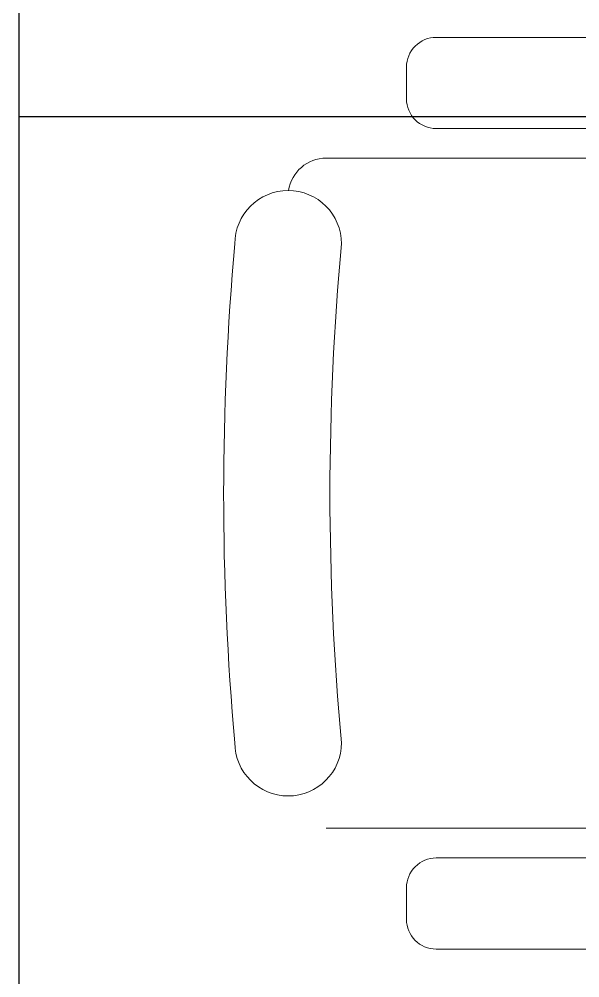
# Model space of a CAD drawing. Extents: x -178977 to 231842, y -29287 to 19916.
# Drawn here: x 39476 to 39845, y 6168 to 6799 of the extents above; entities that cross this region are included whole.
import ezdxf

# ---------------------------------------------------------------- set-up
doc = ezdxf.new("R2010")
doc.units = 0
doc.header["$LTSCALE"] = 0.25
doc.linetypes.add('DASHDOT', pattern=[25.4, 12.7, -6.35, 0, -6.35])
doc.layers.add('01-First Floor-FUR$0$FALSE CEILING', color=251, linetype='Continuous')
for name, color, linetype, lineweight in [('01-First Floor-FUR$0$LOADING', 253, 'Continuous', 5), ('01-First Floor-FUR$0$Walls', 251, 'Continuous', 5), ('E-LITE-CLNG-CNDT', 6, 'DASHDOT', 35)]:
    doc.layers.add(name, color=color, linetype=linetype, lineweight=lineweight)

# ---------------------------------------------------------------- blocks, each defined once
blk = doc.blocks.new('01-First Floor-FUR$0$GF21018-P')
at = {"color": 0}
for p, q in [((-0.2207, 0.47563), (-0.2207, 0.0675)), ((0.22049, 0.47563), (0.22049, 0.0675)), ((-0.30021, 0.32259), (-0.30021, 0.14)), ((-0.24021, 0.32259), (-0.24021, 0.14)), ((0.24001, 0.32259), (0.24001, 0.14)), ((0.30001, 0.32259), (0.30001, 0.14)), ((-0.2806, 0.12039), (-0.25983, 0.12039)), ((0.25963, 0.12039), (0.2804, 0.12039))]:
    blk.add_line(p, q, dxfattribs=at)
for centre, radius, start, end in [((-0.2806, 0.14), 0.01962, 180, 270), ((-0.25983, 0.14), 0.01962, 270, 360), ((0.25963, 0.14), 0.01962, 180, 270), ((0.2804, 0.14), 0.01962, 270, 0), ((-0.16429, 0.0425), 0.03511, 90, 270), ((0, 1.84674), 1.77674, 264.69456, 275.30527), ((0.16409, 0.0425), 0.03511, 270, 90), ((-0.1957, 0.0675), 0.025, 180, 261.47208), ((0, 1.83136), 1.83136, 264.85322, 275.14698)]:
    blk.add_arc(centre, radius, start, end, dxfattribs=at)
blk = doc.blocks.new('01-First Floor-FUR')
at = {"layer": '01-First Floor-FUR$0$FALSE CEILING', "linetype": 'Continuous'}
blk.add_line((39476, 6735), (43476, 6735), dxfattribs=at)
at = {"layer": '01-First Floor-FUR$0$FALSE CEILING'}
blk.add_lwpolyline([(43476, 5535), (39476, 5535), (39476, 8610), (43476, 8610)], close=True, dxfattribs=at)
at = {"layer": '01-First Floor-FUR$0$Walls'}
blk.add_line((39476, 8610), (39476, 5535), dxfattribs=at)
at = {"layer": '01-First Floor-FUR$0$LOADING', "extrusion": (-7.77426e-06, 2.24021e-05, 1), "xscale": 1000, "yscale": 1000, "zscale": 1000, "rotation": 269.9985892449479}
blk.add_blockref('01-First Floor-FUR$0$GF21018-P', (39610.62, 6486.96, -0.29), dxfattribs=at)

msp = doc.modelspace()

# ---------------------------------------------------------------- block references
at = {"layer": 'E-LITE-CLNG-CNDT'}
msp.add_blockref('01-First Floor-FUR', (0, 0), dxfattribs=at)

doc.saveas('drawing.dxf')
